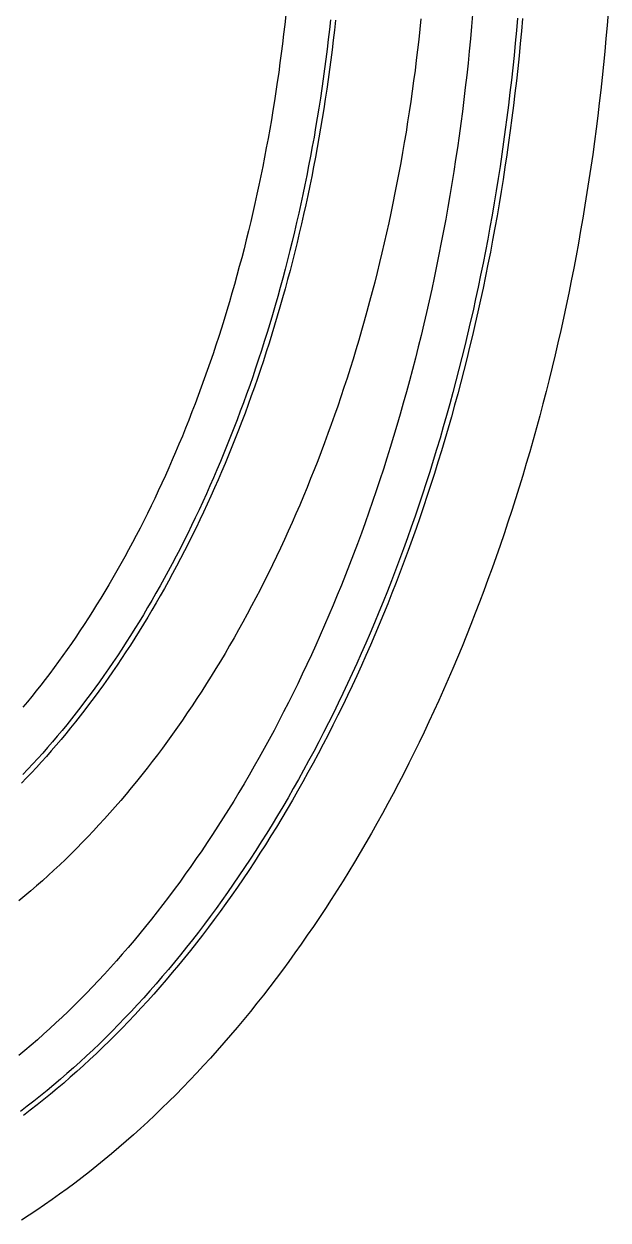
# Model space of a CAD drawing. Header units: metres. Extents: x 10 to 1210, y 10 to 2778.
# Drawn here: x 1091.6 to 1208.6, y 1867.8 to 2107.2 of the extents above; entities that cross this region are included whole.
import ezdxf

# ---------------------------------------------------------------- set-up
doc = ezdxf.new("R2010")
doc.units = ezdxf.units.M
for name, color, linetype in [('ACIKLIK', 5, 'Continuous'), ('CAM_SABLON', 4, 'Continuous'), ('DIS_KENAR_V91_Z3', 1, 'Continuous'), ('LAMBA_T4_Z4', 3, 'Continuous')]:
    doc.layers.add(name, color=color, linetype=linetype)

msp = doc.modelspace()

# ---------------------------------------------------------------- linework, layer by layer
at = {"layer": 'ACIKLIK'}
for points in [[(1181.47, 2109.09), (1181.26, 2106.64), (1181.03, 2104.2), (1180.8, 2101.76), (1180.54, 2099.33), (1180.28, 2096.9), (1180, 2094.48), (1179.71, 2092.06), (1179.41, 2089.64), (1179.09, 2087.23), (1178.76, 2084.82), (1178.41, 2082.42), (1178.06, 2080.03), (1177.69, 2077.63), (1177.3, 2075.25), (1176.91, 2072.87), (1176.5, 2070.5), (1176.07, 2068.13), (1175.64, 2065.77), (1175.19, 2063.42), (1174.73, 2061.08), (1174.25, 2058.74), (1173.77, 2056.41), (1173.27, 2054.08), (1172.76, 2051.77), (1172.23, 2049.46), (1171.69, 2047.16), (1171.14, 2044.87), (1170.58, 2042.59), (1170.01, 2040.31), (1169.42, 2038.05), (1168.82, 2035.79), (1168.21, 2033.54), (1167.59, 2031.31), (1166.95, 2029.08), (1166.3, 2026.86), (1165.64, 2024.65), (1164.97, 2022.46), (1164.29, 2020.27), (1163.6, 2018.09), (1162.89, 2015.93), (1162.17, 2013.78), (1161.44, 2011.63), (1160.7, 2009.5), (1159.95, 2007.38), (1159.19, 2005.27), (1158.41, 2003.18), (1157.63, 2001.09), (1156.83, 1999.02), (1156.02, 1996.96), (1155.21, 1994.91), (1154.38, 1992.88), (1153.54, 1990.86), (1152.69, 1988.85), (1151.83, 1986.85), (1150.96, 1984.87), (1150.08, 1982.91), (1149.19, 1980.95), (1148.28, 1979.01), (1147.37, 1977.08), (1146.45, 1975.17), (1145.52, 1973.28), (1144.58, 1971.39), (1143.63, 1969.53), (1142.67, 1967.67), (1141.71, 1965.83), (1140.73, 1964.01), (1139.74, 1962.2), (1138.75, 1960.41), (1137.74, 1958.64), (1136.73, 1956.88), (1135.71, 1955.13), (1134.68, 1953.4), (1133.64, 1951.69), (1132.59, 1949.99), (1131.54, 1948.31), (1130.48, 1946.65), (1129.41, 1945.01), (1128.33, 1943.38), (1127.24, 1941.76), (1126.15, 1940.17), (1125.05, 1938.59), (1123.94, 1937.03), (1122.83, 1935.49), (1121.71, 1933.96), (1120.58, 1932.45), (1119.44, 1930.96), (1118.3, 1929.49), (1117.16, 1928.04), (1116, 1926.6), (1114.84, 1925.18), (1113.68, 1923.78), (1112.5, 1922.4), (1111.33, 1921.04), (1110.14, 1919.69), (1108.96, 1918.37), (1107.76, 1917.06), (1106.56, 1915.77), (1105.36, 1914.5), (1104.15, 1913.25), (1102.94, 1912.02), (1101.72, 1910.81), (1100.5, 1909.61), (1099.27, 1908.44), (1098.04, 1907.28), (1096.81, 1906.15), (1095.57, 1905.03), (1094.33, 1903.93), (1093.09, 1902.85), (1091.84, 1901.79), (1090.59, 1900.76)], [(1144.05, 2108.97), (1143.84, 2107.05), (1143.62, 2105.12), (1143.39, 2103.2), (1143.15, 2101.29), (1142.9, 2099.38), (1142.64, 2097.47), (1142.36, 2095.56), (1142.08, 2093.66), (1141.79, 2091.77), (1141.48, 2089.88), (1141.17, 2087.99), (1140.84, 2086.11), (1140.51, 2084.24), (1140.16, 2082.37), (1139.81, 2080.5), (1139.44, 2078.64), (1139.07, 2076.79), (1138.68, 2074.94), (1138.28, 2073.1), (1137.88, 2071.27), (1137.46, 2069.44), (1137.04, 2067.62), (1136.6, 2065.8), (1136.16, 2064), (1135.7, 2062.2), (1135.24, 2060.4), (1134.76, 2058.62), (1134.28, 2056.84), (1133.79, 2055.07), (1133.28, 2053.31), (1132.77, 2051.55), (1132.25, 2049.81), (1131.72, 2048.07), (1131.18, 2046.34), (1130.63, 2044.62), (1130.07, 2042.91), (1129.5, 2041.2), (1128.93, 2039.51), (1128.34, 2037.82), (1127.75, 2036.15), (1127.14, 2034.48), (1126.53, 2032.83), (1125.91, 2031.18), (1125.28, 2029.54), (1124.65, 2027.92), (1124, 2026.3), (1123.35, 2024.7), (1122.68, 2023.1), (1122.01, 2021.52), (1121.33, 2019.94), (1120.65, 2018.38), (1119.95, 2016.83), (1119.25, 2015.29), (1118.54, 2013.76), (1117.82, 2012.24), (1117.1, 2010.74), (1116.37, 2009.24), (1115.63, 2007.76), (1114.88, 2006.29), (1114.12, 2004.83), (1113.36, 2003.39), (1112.59, 2001.95), (1111.82, 2000.53), (1111.04, 1999.12), (1110.25, 1997.73), (1109.45, 1996.34), (1108.65, 1994.97), (1107.84, 1993.62), (1107.03, 1992.27), (1106.2, 1990.94), (1105.38, 1989.62), (1104.54, 1988.32), (1103.7, 1987.03), (1102.86, 1985.75), (1102.01, 1984.49), (1101.15, 1983.24), (1100.29, 1982.01), (1099.43, 1980.78), (1098.55, 1979.58), (1097.68, 1978.38), (1096.8, 1977.21), (1095.91, 1976.04), (1095.02, 1974.89), (1094.12, 1973.76), (1093.22, 1972.64), (1092.32, 1971.53), (1091.41, 1970.44)]]:
    msp.add_lwpolyline(points, dxfattribs=at)
at = {"layer": 'CAM_SABLON'}
for points in [[(1190.44, 2108.34), (1190.22, 2105.84), (1189.99, 2103.35), (1189.75, 2100.87), (1189.49, 2098.38), (1189.22, 2095.9), (1188.94, 2093.43), (1188.64, 2090.96), (1188.33, 2088.49), (1188.01, 2086.03), (1187.67, 2083.57), (1187.32, 2081.12), (1186.95, 2078.67), (1186.58, 2076.23), (1186.18, 2073.8), (1185.78, 2071.37), (1185.36, 2068.94), (1184.93, 2066.53), (1184.48, 2064.11), (1184.03, 2061.71), (1183.55, 2059.31), (1183.07, 2056.92), (1182.57, 2054.54), (1182.06, 2052.16), (1181.54, 2049.8), (1181, 2047.44), (1180.45, 2045.09), (1179.89, 2042.74), (1179.31, 2040.41), (1178.73, 2038.08), (1178.13, 2035.76), (1177.51, 2033.45), (1176.89, 2031.15), (1176.25, 2028.86), (1175.6, 2026.58), (1174.94, 2024.31), (1174.26, 2022.05), (1173.57, 2019.8), (1172.87, 2017.56), (1172.16, 2015.33), (1171.44, 2013.11), (1170.7, 2010.9), (1169.95, 2008.71), (1169.19, 2006.52), (1168.42, 2004.34), (1167.64, 2002.18), (1166.84, 2000.03), (1166.04, 1997.89), (1165.22, 1995.76), (1164.39, 1993.65), (1163.55, 1991.55), (1162.7, 1989.46), (1161.84, 1987.38), (1160.96, 1985.31), (1160.08, 1983.26), (1159.18, 1981.22), (1158.28, 1979.2), (1157.36, 1977.19), (1156.43, 1975.19), (1155.5, 1973.21), (1154.55, 1971.24), (1153.59, 1969.28), (1152.62, 1967.34), (1151.64, 1965.42), (1150.65, 1963.51), (1149.65, 1961.61), (1148.64, 1959.73), (1147.63, 1957.86), (1146.6, 1956.01), (1145.56, 1954.18), (1144.51, 1952.36), (1143.46, 1950.55), (1142.39, 1948.77), (1141.32, 1946.99), (1140.24, 1945.24), (1139.14, 1943.5), (1138.04, 1941.78), (1136.93, 1940.07), (1135.82, 1938.38), (1134.69, 1936.71), (1133.55, 1935.05), (1132.41, 1933.41), (1131.26, 1931.79), (1130.1, 1930.19), (1128.94, 1928.6), (1127.76, 1927.03), (1126.58, 1925.48), (1125.39, 1923.95), (1124.2, 1922.43), (1122.99, 1920.93), (1121.78, 1919.45), (1120.57, 1917.99), (1119.34, 1916.55), (1118.11, 1915.12), (1116.87, 1913.72), (1115.63, 1912.33), (1114.38, 1910.96), (1113.12, 1909.61), (1111.86, 1908.28), (1110.59, 1906.97), (1109.32, 1905.67), (1108.04, 1904.4), (1106.76, 1903.14), (1105.47, 1901.91), (1104.17, 1900.69), (1102.87, 1899.49), (1101.57, 1898.32), (1100.26, 1897.16), (1098.94, 1896.02), (1097.63, 1894.9), (1096.3, 1893.8), (1094.98, 1892.72), (1093.64, 1891.66), (1092.31, 1890.62), (1090.97, 1889.6)], [(1153, 2108.03), (1152.79, 2106.05), (1152.56, 2104.07), (1152.32, 2102.1), (1152.08, 2100.14), (1151.82, 2098.17), (1151.55, 2096.22), (1151.27, 2094.26), (1150.98, 2092.31), (1150.68, 2090.36), (1150.36, 2088.42), (1150.04, 2086.49), (1149.71, 2084.55), (1149.36, 2082.63), (1149.01, 2080.71), (1148.64, 2078.79), (1148.27, 2076.88), (1147.88, 2074.98), (1147.48, 2073.08), (1147.08, 2071.18), (1146.66, 2069.3), (1146.23, 2067.42), (1145.79, 2065.55), (1145.35, 2063.68), (1144.89, 2061.82), (1144.42, 2059.97), (1143.94, 2058.12), (1143.45, 2056.28), (1142.96, 2054.45), (1142.45, 2052.63), (1141.93, 2050.81), (1141.4, 2049), (1140.86, 2047.2), (1140.32, 2045.41), (1139.76, 2043.63), (1139.19, 2041.85), (1138.62, 2040.09), (1138.03, 2038.33), (1137.44, 2036.58), (1136.83, 2034.84), (1136.22, 2033.11), (1135.6, 2031.39), (1134.96, 2029.68), (1134.32, 2027.98), (1133.67, 2026.29), (1133.01, 2024.61), (1132.35, 2022.94), (1131.67, 2021.27), (1130.98, 2019.62), (1130.29, 2017.98), (1129.59, 2016.35), (1128.88, 2014.73), (1128.16, 2013.13), (1127.43, 2011.53), (1126.69, 2009.94), (1125.95, 2008.37), (1125.19, 2006.8), (1124.43, 2005.25), (1123.66, 2003.71), (1122.89, 2002.18), (1122.1, 2000.67), (1121.31, 1999.16), (1120.51, 1997.67), (1119.7, 1996.19), (1118.89, 1994.72), (1118.06, 1993.27), (1117.23, 1991.83), (1116.4, 1990.4), (1115.55, 1988.98), (1114.7, 1987.58), (1113.85, 1986.19), (1112.98, 1984.81), (1112.11, 1983.45), (1111.23, 1982.09), (1110.35, 1980.76), (1109.46, 1979.43), (1108.56, 1978.12), (1107.65, 1976.83), (1106.74, 1975.55), (1105.83, 1974.28), (1104.91, 1973.02), (1103.98, 1971.78), (1103.05, 1970.56), (1102.11, 1969.35), (1101.16, 1968.15), (1100.21, 1966.97), (1099.26, 1965.8), (1098.3, 1964.65), (1097.33, 1963.51), (1096.36, 1962.39), (1095.39, 1961.28), (1094.41, 1960.19), (1093.42, 1959.11), (1092.43, 1958.04), (1091.44, 1957)]]:
    msp.add_lwpolyline(points, dxfattribs=at)
at = {"layer": 'DIS_KENAR_V91_Z3'}
for points in [[(1208.58, 2109.44), (1208.37, 2106.84), (1208.15, 2104.25), (1207.91, 2101.66), (1207.66, 2099.07), (1207.39, 2096.49), (1207.11, 2093.91), (1206.82, 2091.33), (1206.51, 2088.76), (1206.19, 2086.19), (1205.85, 2083.63), (1205.5, 2081.07), (1205.13, 2078.51), (1204.75, 2075.97), (1204.36, 2073.42), (1203.95, 2070.89), (1203.53, 2068.35), (1203.09, 2065.83), (1202.64, 2063.31), (1202.18, 2060.8), (1201.7, 2058.29), (1201.21, 2055.79), (1200.7, 2053.29), (1200.18, 2050.81), (1199.65, 2048.33), (1199.1, 2045.86), (1198.54, 2043.39), (1197.97, 2040.94), (1197.38, 2038.49), (1196.78, 2036.05), (1196.16, 2033.62), (1195.54, 2031.19), (1194.9, 2028.78), (1194.24, 2026.38), (1193.57, 2023.98), (1192.89, 2021.59), (1192.2, 2019.21), (1191.49, 2016.85), (1190.77, 2014.49), (1190.04, 2012.14), (1189.29, 2009.8), (1188.53, 2007.48), (1187.76, 2005.16), (1186.98, 2002.85), (1186.18, 2000.56), (1185.37, 1998.27), (1184.54, 1996), (1183.71, 1993.74), (1182.86, 1991.49), (1182, 1989.25), (1181.13, 1987.02), (1180.24, 1984.81), (1179.35, 1982.61), (1178.44, 1980.42), (1177.52, 1978.24), (1176.58, 1976.08), (1175.64, 1973.93), (1174.68, 1971.79), (1173.71, 1969.66), (1172.73, 1967.55), (1171.74, 1965.46), (1170.74, 1963.37), (1169.72, 1961.3), (1168.7, 1959.25), (1167.66, 1957.2), (1166.61, 1955.18), (1165.55, 1953.16), (1164.48, 1951.17), (1163.39, 1949.18), (1162.3, 1947.21), (1161.2, 1945.26), (1160.08, 1943.32), (1158.96, 1941.4), (1157.82, 1939.49), (1156.67, 1937.6), (1155.52, 1935.73), (1154.35, 1933.87), (1153.17, 1932.02), (1151.99, 1930.2), (1150.79, 1928.39), (1149.58, 1926.59), (1148.36, 1924.82), (1147.13, 1923.06), (1145.9, 1921.31), (1144.65, 1919.59), (1143.4, 1917.88), (1142.13, 1916.19), (1140.85, 1914.51), (1139.57, 1912.86), (1138.28, 1911.22), (1136.98, 1909.6), (1135.66, 1907.99), (1134.34, 1906.41), (1133.02, 1904.84), (1131.68, 1903.29), (1130.33, 1901.77), (1128.98, 1900.25), (1127.62, 1898.76), (1126.25, 1897.29), (1124.87, 1895.83), (1123.48, 1894.4), (1122.09, 1892.98), (1120.68, 1891.59), (1119.27, 1890.21), (1117.86, 1888.85), (1116.43, 1887.51), (1115, 1886.19), (1113.56, 1884.89), (1112.11, 1883.61), (1110.66, 1882.35), (1109.2, 1881.12), (1107.73, 1879.9), (1106.26, 1878.7), (1104.78, 1877.52), (1103.29, 1876.36), (1101.8, 1875.22), (1100.3, 1874.11), (1098.79, 1873.01), (1097.28, 1871.94), (1095.76, 1870.88), (1094.24, 1869.85), (1092.71, 1868.84), (1091.18, 1867.84)], [(1171.12, 2108.21), (1170.9, 2106.13), (1170.68, 2104.05), (1170.44, 2101.98), (1170.19, 2099.9), (1169.93, 2097.84), (1169.66, 2095.77), (1169.37, 2093.71), (1169.08, 2091.66), (1168.77, 2089.6), (1168.46, 2087.56), (1168.13, 2085.51), (1167.79, 2083.47), (1167.44, 2081.44), (1167.07, 2079.41), (1166.7, 2077.39), (1166.31, 2075.37), (1165.92, 2073.36), (1165.51, 2071.35), (1165.09, 2069.35), (1164.66, 2067.35), (1164.22, 2065.36), (1163.77, 2063.38), (1163.31, 2061.4), (1162.84, 2059.43), (1162.35, 2057.46), (1161.86, 2055.5), (1161.35, 2053.55), (1160.84, 2051.61), (1160.31, 2049.67), (1159.77, 2047.74), (1159.22, 2045.82), (1158.66, 2043.9), (1158.1, 2042), (1157.52, 2040.1), (1156.92, 2038.21), (1156.32, 2036.33), (1155.71, 2034.45), (1155.09, 2032.59), (1154.46, 2030.73), (1153.82, 2028.88), (1153.16, 2027.04), (1152.5, 2025.21), (1151.83, 2023.39), (1151.15, 2021.58), (1150.45, 2019.78), (1149.75, 2017.98), (1149.04, 2016.2), (1148.32, 2014.43), (1147.58, 2012.66), (1146.84, 2010.91), (1146.09, 2009.17), (1145.33, 2007.44), (1144.56, 2005.71), (1143.78, 2004), (1142.99, 2002.3), (1142.19, 2000.61), (1141.38, 1998.94), (1140.57, 1997.27), (1139.74, 1995.61), (1138.9, 1993.97), (1138.06, 1992.34), (1137.2, 1990.72), (1136.34, 1989.11), (1135.47, 1987.51), (1134.59, 1985.93), (1133.7, 1984.35), (1132.8, 1982.79), (1131.9, 1981.24), (1130.98, 1979.71), (1130.06, 1978.19), (1129.13, 1976.68), (1128.19, 1975.18), (1127.24, 1973.69), (1126.28, 1972.22), (1125.32, 1970.77), (1124.35, 1969.32), (1123.37, 1967.89), (1122.38, 1966.47), (1121.38, 1965.07), (1120.38, 1963.68), (1119.37, 1962.3), (1118.35, 1960.94), (1117.32, 1959.59), (1116.29, 1958.26), (1115.24, 1956.94), (1114.2, 1955.63), (1113.14, 1954.34), (1112.08, 1953.07), (1111.01, 1951.81), (1109.93, 1950.56), (1108.85, 1949.33), (1107.76, 1948.11), (1106.66, 1946.91), (1105.56, 1945.72), (1104.45, 1944.55), (1103.33, 1943.4), (1102.21, 1942.25), (1101.08, 1941.13), (1099.94, 1940.02), (1098.8, 1938.93), (1097.65, 1937.85), (1096.5, 1936.79), (1095.34, 1935.74), (1094.18, 1934.71), (1093.01, 1933.7), (1091.83, 1932.7), (1090.65, 1931.72)]]:
    msp.add_lwpolyline(points, dxfattribs=at)
at = {"layer": 'LAMBA_T4_Z4'}
for points in [[(1154, 2107.92), (1153.78, 2105.94), (1153.55, 2103.96), (1153.32, 2101.98), (1153.07, 2100.01), (1152.81, 2098.04), (1152.54, 2096.08), (1152.26, 2094.12), (1151.97, 2092.16), (1151.66, 2090.21), (1151.35, 2088.26), (1151.03, 2086.32), (1150.69, 2084.38), (1150.35, 2082.45), (1149.99, 2080.52), (1149.62, 2078.6), (1149.25, 2076.68), (1148.86, 2074.77), (1148.46, 2072.87), (1148.05, 2070.97), (1147.64, 2069.08), (1147.21, 2067.19), (1146.77, 2065.31), (1146.32, 2063.44), (1145.86, 2061.58), (1145.39, 2059.72), (1144.91, 2057.87), (1144.42, 2056.02), (1143.92, 2054.18), (1143.41, 2052.35), (1142.89, 2050.53), (1142.36, 2048.72), (1141.82, 2046.91), (1141.27, 2045.12), (1140.71, 2043.33), (1140.15, 2041.55), (1139.57, 2039.77), (1138.98, 2038.01), (1138.38, 2036.26), (1137.78, 2034.51), (1137.16, 2032.78), (1136.54, 2031.05), (1135.9, 2029.33), (1135.26, 2027.62), (1134.61, 2025.93), (1133.94, 2024.24), (1133.27, 2022.56), (1132.59, 2020.89), (1131.91, 2019.24), (1131.21, 2017.59), (1130.5, 2015.95), (1129.79, 2014.33), (1129.07, 2012.71), (1128.34, 2011.11), (1127.6, 2009.52), (1126.85, 2007.94), (1126.09, 2006.37), (1125.33, 2004.81), (1124.56, 2003.26), (1123.78, 2001.73), (1122.99, 2000.2), (1122.19, 1998.69), (1121.39, 1997.2), (1120.58, 1995.71), (1119.76, 1994.24), (1118.93, 1992.77), (1118.1, 1991.33), (1117.26, 1989.89), (1116.41, 1988.47), (1115.56, 1987.06), (1114.69, 1985.66), (1113.83, 1984.27), (1112.95, 1982.9), (1112.07, 1981.55), (1111.18, 1980.2), (1110.28, 1978.87), (1109.38, 1977.56), (1108.47, 1976.25), (1107.56, 1974.96), (1106.64, 1973.69), (1105.71, 1972.43), (1104.78, 1971.18), (1103.84, 1969.95), (1102.89, 1968.73), (1101.95, 1967.53), (1100.99, 1966.34), (1100.03, 1965.16), (1099.06, 1964), (1098.09, 1962.86), (1097.12, 1961.73), (1096.14, 1960.61), (1095.15, 1959.51), (1094.16, 1958.43), (1093.16, 1957.36), (1092.16, 1956.3), (1091.16, 1955.26)], [(1191.43, 2108.25), (1191.22, 2105.76), (1190.99, 2103.26), (1190.75, 2100.77), (1190.49, 2098.28), (1190.22, 2095.79), (1189.93, 2093.31), (1189.64, 2090.83), (1189.33, 2088.36), (1189, 2085.89), (1188.66, 2083.43), (1188.31, 2080.97), (1187.94, 2078.52), (1187.56, 2076.08), (1187.17, 2073.63), (1186.77, 2071.2), (1186.35, 2068.77), (1185.91, 2066.35), (1185.47, 2063.93), (1185.01, 2061.52), (1184.54, 2059.12), (1184.05, 2056.72), (1183.55, 2054.33), (1183.04, 2051.95), (1182.51, 2049.58), (1181.98, 2047.21), (1181.43, 2044.86), (1180.86, 2042.51), (1180.28, 2040.16), (1179.7, 2037.83), (1179.09, 2035.51), (1178.48, 2033.19), (1177.85, 2030.89), (1177.21, 2028.59), (1176.56, 2026.31), (1175.89, 2024.03), (1175.22, 2021.76), (1174.53, 2019.51), (1173.83, 2017.26), (1173.11, 2015.02), (1172.39, 2012.8), (1171.65, 2010.58), (1170.9, 2008.38), (1170.14, 2006.19), (1169.36, 2004.01), (1168.58, 2001.84), (1167.78, 1999.68), (1166.97, 1997.53), (1166.15, 1995.4), (1165.32, 1993.28), (1164.48, 1991.17), (1163.63, 1989.07), (1162.76, 1986.99), (1161.88, 1984.92), (1161, 1982.86), (1160.1, 1980.82), (1159.19, 1978.79), (1158.27, 1976.77), (1157.34, 1974.77), (1156.4, 1972.78), (1155.45, 1970.8), (1154.49, 1968.84), (1153.51, 1966.89), (1152.53, 1964.96), (1151.54, 1963.04), (1150.54, 1961.14), (1149.52, 1959.25), (1148.5, 1957.38), (1147.47, 1955.52), (1146.43, 1953.68), (1145.38, 1951.86), (1144.32, 1950.05), (1143.25, 1948.25), (1142.17, 1946.47), (1141.08, 1944.71), (1139.99, 1942.96), (1138.88, 1941.23), (1137.77, 1939.52), (1136.65, 1937.82), (1135.52, 1936.15), (1134.38, 1934.48), (1133.23, 1932.84), (1132.07, 1931.21), (1130.91, 1929.6), (1129.74, 1928), (1128.56, 1926.43), (1127.37, 1924.87), (1126.18, 1923.33), (1124.98, 1921.81), (1123.77, 1920.3), (1122.55, 1918.82), (1121.33, 1917.35), (1120.1, 1915.9), (1118.86, 1914.47), (1117.62, 1913.05), (1116.37, 1911.66), (1115.12, 1910.28), (1113.85, 1908.93), (1112.59, 1907.59), (1111.31, 1906.27), (1110.03, 1904.97), (1108.74, 1903.69), (1107.45, 1902.43), (1106.16, 1901.18), (1104.85, 1899.96), (1103.55, 1898.76), (1102.23, 1897.57), (1100.92, 1896.41), (1099.6, 1895.26), (1098.27, 1894.14), (1096.94, 1893.03), (1095.6, 1891.94), (1094.26, 1890.88), (1092.92, 1889.83), (1091.57, 1888.8)]]:
    msp.add_lwpolyline(points, dxfattribs=at)

doc.saveas('drawing.dxf')
